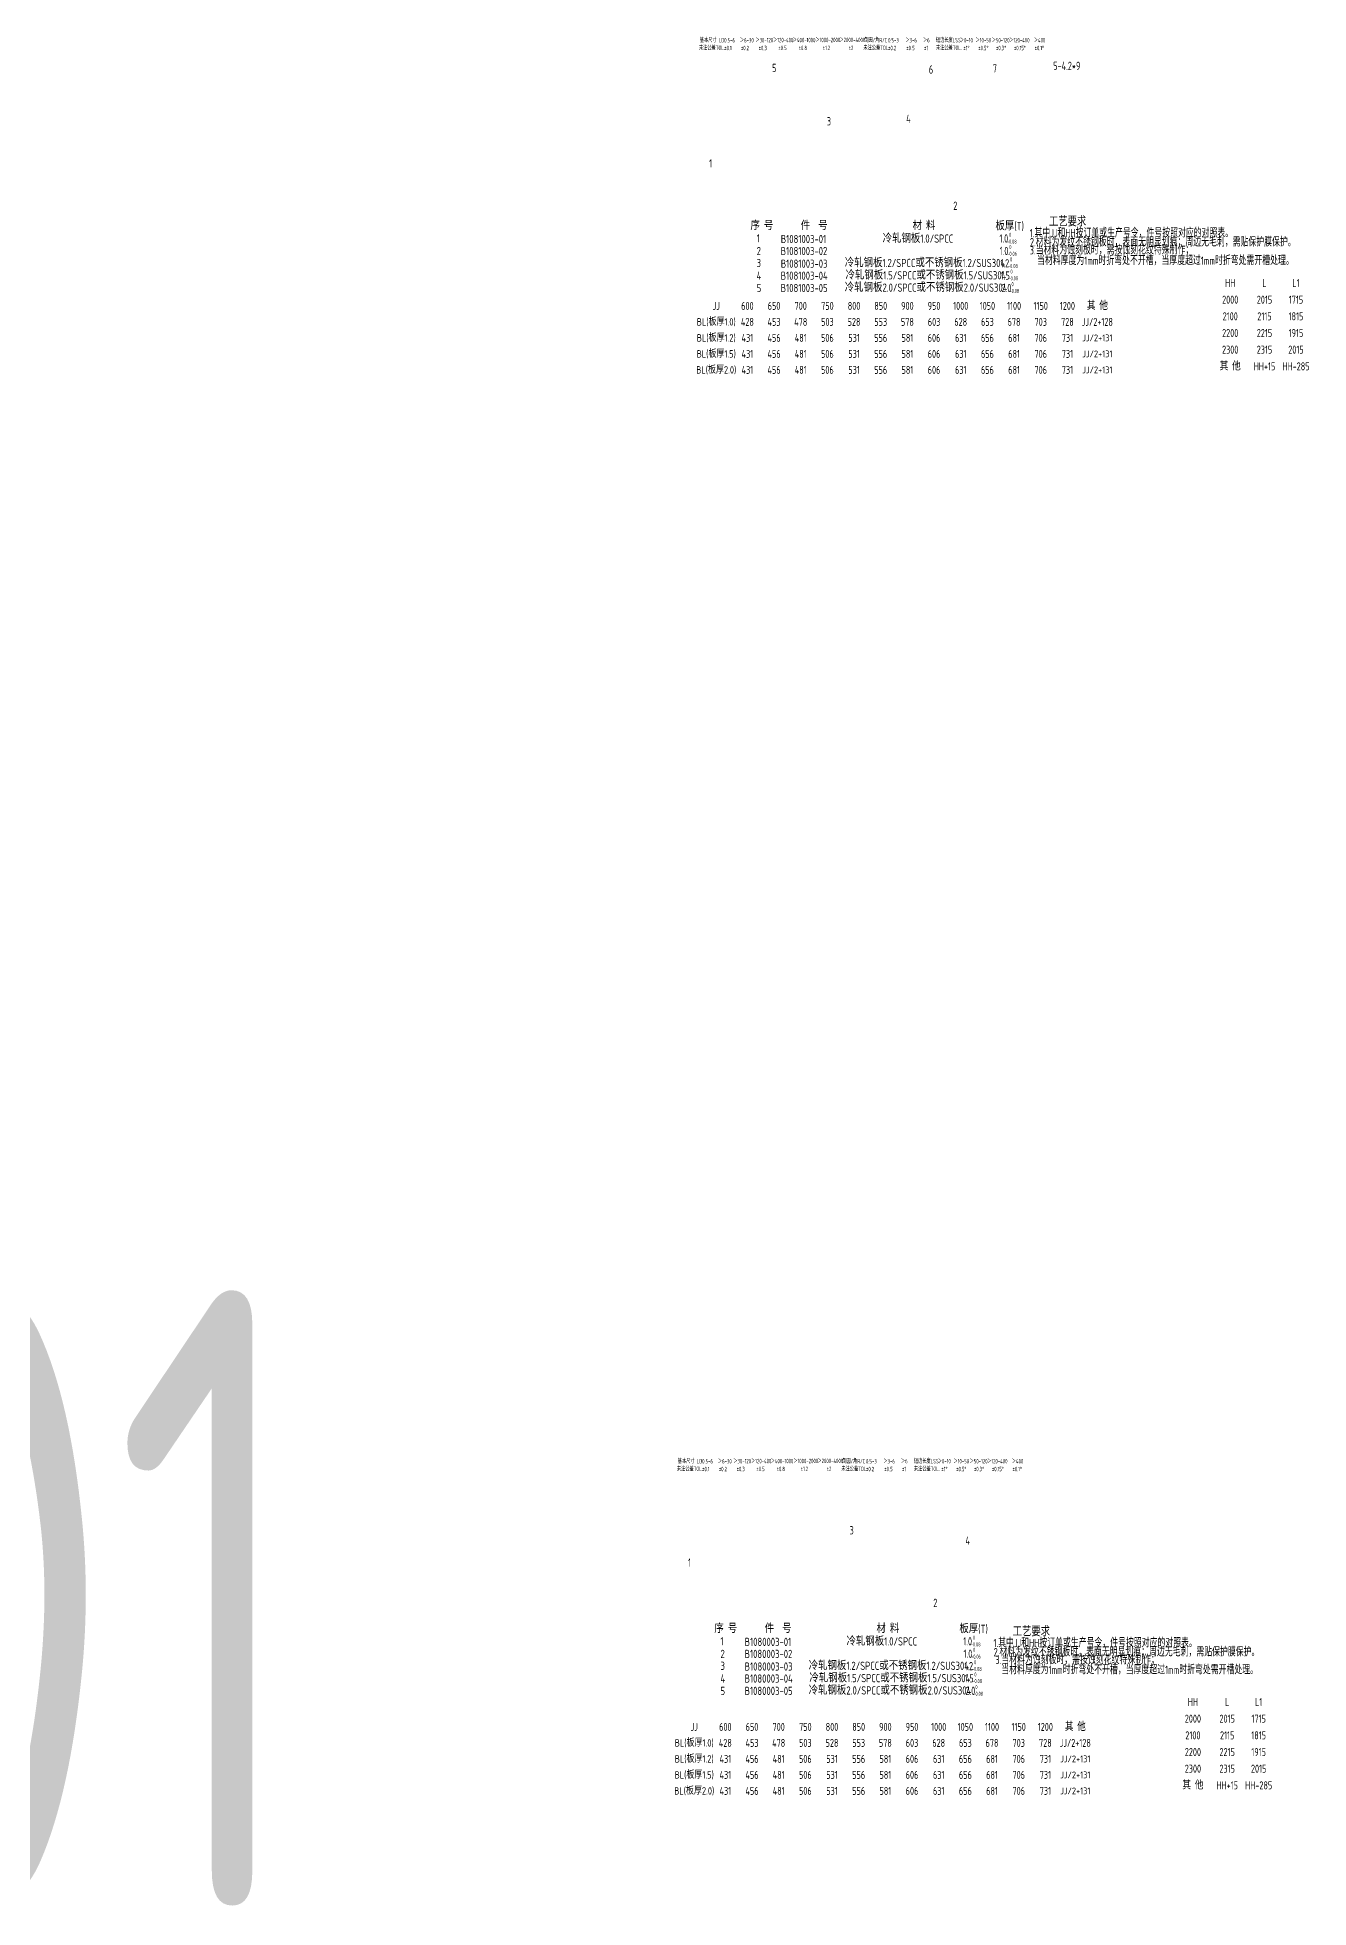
# Model space of a CAD drawing. Header units: inches. Extents: x 14216 to 120088, y -29410 to 23559.
# Drawn here: x 17551 to 19611, y -23823 to -20793 of the extents above; entities that cross this region are included whole.
import ezdxf
from ezdxf.enums import TextEntityAlignment as Align

# ---------------------------------------------------------------- set-up
doc = ezdxf.new("R2010")
doc.units = ezdxf.units.IN
doc.header["$LTSCALE"] = 0.3
doc.header["$MEASUREMENT"] = 0
for name, color, linetype in [('2', 2, 'Continuous'), ('2细实线', 2, 'Continuous'), ('6', 3, 'Continuous'), ('7', 4, 'Continuous')]:
    doc.layers.add(name, color=color, linetype=linetype)
doc.layers.add('粗实线', color=7, linetype='Continuous', lineweight=30)
doc.styles.add('HZ', font='isocp2.shx', dxfattribs={"width": 0.7, "bigfont": 'hztxt.shx'})

msp = doc.modelspace()

# ---------------------------------------------------------------- texts
at = {"layer": '2', "style": 'HZ', "width": 0.85}
for s, height, p in [('序 号', 13.3102, (18706.472, -21105.295)), ('1', 13.31, (18716.465, -21125.535)), ('B1081003-01', 13.3, (18755.658, -21126.643)), ('件  号', 13.3102, (18788.046, -21105.295)), ('冷轧钢板1.0/SPCC', 13.31017, (18920.567, -21125.967)), ('材 料', 13.3102, (18969.068, -21105.443)), ('板厚(T)', 13.3102, (19103.382, -21105.676)), ('2 ', 13.3102, (18716.498, -21146.13)), ('B1081003-02', 13.31017, (18755.542, -21146.137)), ('3', 13.31, (18716.465, -21165.465)), ('4', 13.31, (18716.498, -21186.06)), ('B1081003-04', 13.31017, (18755.542, -21186.068)), ('B1081003-03', 13.3, (18755.658, -21166.574)), ('冷轧钢板1.2/SPCC或不锈钢板1.2/SUS304', 13.31017, (18859.283, -21165.415)), ('冷轧钢板1.5/SPCC或不锈钢板1.5/SUS304', 13.31017, (18860.422, -21185.386)), ('5', 13.31, (18716.498, -21206.026)), ('B1081003-05', 13.31017, (18755.542, -21206.033)), ('冷轧钢板2.0/SPCC或不锈钢板2.0/SUS304', 13.31017, (18859.229, -21205.352)), ('序 号', 13.3102, (18647.958, -23377.647)), ('1', 13.31, (18657.951, -23397.887)), ('B1080003-01', 13.3, (18697.143, -23398.995)), ('件  号', 13.3102, (18729.532, -23377.647)), ('冷轧钢板1.0/SPCC', 13.31017, (18862.053, -23398.319)), ('材 料', 13.3102, (18910.553, -23377.795)), ('板厚(T)', 13.3102, (19044.868, -23378.028)), ('2 ', 13.3102, (18657.984, -23418.482)), ('B1080003-02', 13.31017, (18697.028, -23418.489)), ('3', 13.31, (18657.951, -23437.817)), ('4', 13.31, (18657.984, -23458.412)), ('B1080003-04', 13.31017, (18697.028, -23458.42)), ('B1080003-03', 13.3, (18697.143, -23438.926)), ('冷轧钢板1.2/SPCC或不锈钢板1.2/SUS304', 13.31017, (18800.769, -23437.767)), ('冷轧钢板1.5/SPCC或不锈钢板1.5/SUS304', 13.31017, (18801.907, -23457.738)), ('5', 13.31, (18657.984, -23478.378)), ('B1080003-05', 13.31017, (18697.028, -23478.385)), ('冷轧钢板2.0/SPCC或不锈钢板2.0/SUS304', 13.31017, (18800.715, -23477.704))]:
    msp.add_text(s, height=height, dxfattribs=at).set_placement(p)
at = {"layer": '2', "color": 6, "style": 'HZ', "width": 0.7}
for s, p in [('1.其中JJ和HH按订单或生产号令，件号按照对应的对照表。', (19158.894, -21117.189)), ('2.材料为发纹不锈钢板时，表面无明显划痕；周边无毛刺，需贴保护膜保护。', (19159.187, -21131.934)), ('1.其中JJ和HH按订单或生产号令，件号按照对应的对照表。', (19100.086, -23401.002)), ('2.材料为发纹不锈钢板时，表面无明显划痕；周边无毛刺，需贴保护膜保护。', (19100.379, -23415.747))]:
    msp.add_text(s, height=13.5, dxfattribs=at).set_placement(p)
for s, p in [('3.当材料为蚀刻板时，需按蚀刻花纹特殊制作；', (19158.904, -21148.929)), ('  当材料厚度为1mm时折弯处不开槽，当厚度超过1mm时折弯处需开槽处理。', (19158.457, -21165.88)), ('  3.当材料为蚀刻板时，需按蚀刻花纹特殊制作；', (19090.953, -23432.383)), ('  当材料厚度为1mm时折弯处不开槽，当厚度超过1mm时折弯处需开槽处理。', (19100.525, -23448.59))]:
    msp.add_text(s, height=13.5, dxfattribs=at).set_placement(p, align=Align.BOTTOM_LEFT)
at = {"layer": '2', "color": 6, "attachment_point": 5, "style": 'HZ'}
for s, insert, char_height in [('\\A1;5-4.2*9', (19218.89, -20839.474), 13.5), ('\\A1;B1080001', (16307.743, -23322.785), 1000)]:
    msp.add_mtext(s, dxfattribs=dict(at, insert=insert, char_height=char_height))
at = {"layer": '2', "attachment_point": 1, "style": 'HZ'}
for s, insert, char_height in [('1.0', (19109.822, -21112.43), 13.3102), (' 0\\P-0.08', (19121.959, -21109.903), 6.5492), ('1.0', (19110.192, -21132.602), 13.3102), (' 0\\P-0.06', (19122.484, -21129.609), 6.5492), ('1.2', (19111.471, -21152.625), 13.3102), ('1.5', (19112.086, -21172.422), 13.3102), (' 0\\P-0.08', (19123.763, -21149.632), 6.5492), (' 0\\P-0.08', (19124.378, -21169.43), 6.5492), ('2.0', (19113.27, -21192.64), 13.3102), (' 0\\P-0.08', (19126.047, -21189.841), 6.5492), ('1.0', (19051.308, -23384.782), 13.3102), (' 0\\P-0.08', (19063.445, -23382.255), 6.5492), ('1.0', (19051.678, -23404.954), 13.3102), (' 0\\P-0.06', (19063.97, -23401.961), 6.5492), ('1.2', (19052.957, -23424.977), 13.3102), ('1.5', (19053.572, -23444.774), 13.3102), (' 0\\P-0.08', (19065.249, -23421.984), 6.5492), (' 0\\P-0.08', (19065.864, -23441.782), 6.5492), ('2.0', (19054.756, -23464.992), 13.3102), (' 0\\P-0.08', (19067.533, -23462.193), 6.5492)]:
    msp.add_mtext(s, dxfattribs=dict(at, insert=insert, char_height=char_height))
at = {"layer": '2细实线', "style": 'HZ', "width": 0.8}
for s, height, p in [('HH', 12.96, (19483.622, -21191.207)), ('L', 12.96, (19539.122, -21191.207)), ('L1', 12.96, (19590.122, -21191.207)), ('JJ', 12.96, (18651.098, -21228.255)), ('600', 12.96, (18701.498, -21228.255)), ('650', 12.96, (18744.698, -21228.255)), ('700', 12.96, (18787.898, -21228.255)), ('750', 12.96, (18831.098, -21228.255)), ('800', 12.96, (18874.298, -21228.255)), ('850', 12.96, (18917.498, -21228.255)), ('900', 12.96, (18960.698, -21228.255)), ('950', 12.96, (19003.898, -21228.255)), ('1000', 12.96, (19047.098, -21228.255)), ('1050', 12.96, (19090.298, -21228.255)), ('1100', 12.96, (19133.498, -21228.255)), ('1150', 12.96, (19176.698, -21228.255)), ('1200', 12.96, (19219.898, -21228.255)), ('其 他', 12.96, (19268.454, -21228.255)), ('2000', 12.96, (19483.622, -21218.207)), ('2015', 12.96, (19539.122, -21218.207)), ('1715', 12.96, (19590.122, -21218.207)), ('BL(板厚1.0)', 12, (18651.098, -21254.175)), ('428', 12.96, (18701.498, -21254.175)), ('453', 12.96, (18744.698, -21254.175)), ('478', 12.96, (18787.898, -21254.175)), ('503', 12.96, (18831.098, -21254.175)), ('528', 12.96, (18874.298, -21254.175)), ('553', 12.96, (18917.498, -21254.175)), ('578', 12.96, (18960.698, -21254.175)), ('603', 12.96, (19003.898, -21254.175)), ('628', 12.96, (19047.098, -21254.175)), ('653', 12.96, (19090.298, -21254.175)), ('678', 12.96, (19133.498, -21254.175)), ('703', 12.96, (19176.698, -21254.175)), ('728', 12.96, (19219.898, -21254.175)), ('JJ/2+128', 12.96, (19268.454, -21254.175)), ('2200', 12.96, (19483.622, -21272.207)), ('2100', 12.96, (19483.622, -21245.207)), ('2215', 12.96, (19539.122, -21272.207)), ('2115', 12.96, (19539.122, -21245.207)), ('1815', 12.96, (19590.122, -21245.207)), ('1915', 12.96, (19590.122, -21272.207)), ('BL(板厚1.2)', 12, (18651.098, -21280.095)), ('431', 12.96, (18701.498, -21280.095)), ('456', 12.96, (18744.698, -21280.095)), ('481', 12.96, (18787.898, -21280.095)), ('506', 12.96, (18831.098, -21280.095)), ('531', 12.96, (18874.298, -21280.095)), ('556', 12.96, (18917.498, -21280.095)), ('581', 12.96, (18960.698, -21280.095)), ('606', 12.96, (19003.898, -21280.095)), ('631', 12.96, (19047.098, -21280.095)), ('656', 12.96, (19090.298, -21280.095)), ('681', 12.96, (19133.498, -21280.095)), ('706', 12.96, (19176.698, -21280.095)), ('731', 12.96, (19219.898, -21280.095)), ('JJ/2+131', 11, (19268.454, -21280.095)), ('2300', 12.96, (19483.622, -21299.207)), ('2315', 12.96, (19539.122, -21299.207)), ('2015', 12.96, (19590.122, -21299.207)), ('BL(板厚2.0)', 12, (18651.098, -21331.935)), ('BL(板厚1.5)', 12, (18651.098, -21306.015)), ('431', 12.96, (18701.498, -21306.015)), ('431', 12.96, (18701.498, -21331.935)), ('456', 12.96, (18744.698, -21306.015)), ('456', 12.96, (18744.698, -21331.935)), ('481', 12.96, (18787.898, -21306.015)), ('481', 12.96, (18787.898, -21331.935)), ('506', 12.96, (18831.098, -21306.015)), ('506', 12.96, (18831.098, -21331.935)), ('531', 12.96, (18874.298, -21306.015)), ('531', 12.96, (18874.298, -21331.935)), ('556', 12.96, (18917.498, -21306.015)), ('556', 12.96, (18917.498, -21331.935)), ('581', 12.96, (18960.698, -21306.015)), ('581', 12.96, (18960.698, -21331.935)), ('606', 12.96, (19003.898, -21306.015)), ('606', 12.96, (19003.898, -21331.935)), ('631', 12.96, (19047.098, -21306.015)), ('631', 12.96, (19047.098, -21331.935)), ('656', 12.96, (19090.298, -21306.015)), ('656', 12.96, (19090.298, -21331.935)), ('681', 12.96, (19133.498, -21306.015)), ('681', 12.96, (19133.498, -21331.935)), ('706', 12.96, (19176.698, -21306.015)), ('706', 12.96, (19176.698, -21331.935)), ('731', 12.96, (19219.898, -21306.015)), ('731', 12.96, (19219.898, -21331.935)), ('JJ/2+131', 11, (19268.454, -21306.015)), ('JJ/2+131', 11, (19268.454, -21331.935)), ('其 他', 12.96, (19483.622, -21326.207)), ('HH+15', 12.96, (19539.122, -21326.207)), ('HH-285', 12.96, (19590.122, -21326.207)), ('HH', 12.96, (19423.184, -23489.759)), ('L', 12.96, (19478.684, -23489.759)), ('L1', 12.96, (19529.684, -23489.759)), ('JJ', 12.96, (18615.39, -23530.042)), ('600', 12.96, (18665.79, -23530.042)), ('650', 12.96, (18708.99, -23530.042)), ('700', 12.96, (18752.19, -23530.042)), ('750', 12.96, (18795.39, -23530.042)), ('800', 12.96, (18838.59, -23530.042)), ('850', 12.96, (18881.79, -23530.042)), ('900', 12.96, (18924.99, -23530.042)), ('950', 12.96, (18968.19, -23530.042)), ('1000', 12.96, (19011.39, -23530.042)), ('1050', 12.96, (19054.59, -23530.042)), ('1100', 12.96, (19097.79, -23530.042)), ('1150', 12.96, (19140.99, -23530.042)), ('1200', 12.96, (19184.19, -23530.042)), ('其 他', 12.96, (19232.746, -23530.042)), ('2000', 12.96, (19423.184, -23516.759)), ('2100', 12.96, (19423.184, -23543.759)), ('2015', 12.96, (19478.684, -23516.759)), ('2115', 12.96, (19478.684, -23543.759)), ('1815', 12.96, (19529.684, -23543.759)), ('1715', 12.96, (19529.684, -23516.759)), ('BL(板厚1.0)', 12, (18615.39, -23555.962)), ('428', 12.96, (18665.79, -23555.962)), ('453', 12.96, (18708.99, -23555.962)), ('478', 12.96, (18752.19, -23555.962)), ('503', 12.96, (18795.39, -23555.962)), ('528', 12.96, (18838.59, -23555.962)), ('553', 12.96, (18881.79, -23555.962)), ('578', 12.96, (18924.99, -23555.962)), ('603', 12.96, (18968.19, -23555.962)), ('628', 12.96, (19011.39, -23555.962)), ('653', 12.96, (19054.59, -23555.962)), ('678', 12.96, (19097.79, -23555.962)), ('703', 12.96, (19140.99, -23555.962)), ('728', 12.96, (19184.19, -23555.962)), ('JJ/2+128', 12.96, (19232.746, -23555.962)), ('2200', 12.96, (19423.184, -23570.759)), ('2215', 12.96, (19478.684, -23570.759)), ('1915', 12.96, (19529.684, -23570.759)), ('BL(板厚1.2)', 12, (18615.39, -23581.882)), ('431', 12.96, (18665.79, -23581.882)), ('456', 12.96, (18708.99, -23581.882)), ('481', 12.96, (18752.19, -23581.882)), ('506', 12.96, (18795.39, -23581.882)), ('531', 12.96, (18838.59, -23581.882)), ('556', 12.96, (18881.79, -23581.882)), ('581', 12.96, (18924.99, -23581.882)), ('606', 12.96, (18968.19, -23581.882)), ('631', 12.96, (19011.39, -23581.882)), ('656', 12.96, (19054.59, -23581.882)), ('681', 12.96, (19097.79, -23581.882)), ('706', 12.96, (19140.99, -23581.882)), ('731', 12.96, (19184.19, -23581.882)), ('JJ/2+131', 11, (19232.746, -23581.882)), ('2300', 12.96, (19423.184, -23597.759)), ('2315', 12.96, (19478.684, -23597.759)), ('2015', 12.96, (19529.684, -23597.759)), ('BL(板厚2.0)', 12, (18615.39, -23633.722)), ('BL(板厚1.5)', 12, (18615.39, -23607.802)), ('431', 12.96, (18665.79, -23607.802)), ('431', 12.96, (18665.79, -23633.722)), ('456', 12.96, (18708.99, -23607.802)), ('456', 12.96, (18708.99, -23633.722)), ('481', 12.96, (18752.19, -23607.802)), ('481', 12.96, (18752.19, -23633.722)), ('506', 12.96, (18795.39, -23607.802)), ('506', 12.96, (18795.39, -23633.722)), ('531', 12.96, (18838.59, -23607.802)), ('531', 12.96, (18838.59, -23633.722)), ('556', 12.96, (18881.79, -23607.802)), ('556', 12.96, (18881.79, -23633.722)), ('581', 12.96, (18924.99, -23607.802)), ('581', 12.96, (18924.99, -23633.722)), ('606', 12.96, (18968.19, -23607.802)), ('606', 12.96, (18968.19, -23633.722)), ('631', 12.96, (19011.39, -23607.802)), ('631', 12.96, (19011.39, -23633.722)), ('656', 12.96, (19054.59, -23607.802)), ('656', 12.96, (19054.59, -23633.722)), ('681', 12.96, (19097.79, -23607.802)), ('681', 12.96, (19097.79, -23633.722)), ('706', 12.96, (19140.99, -23607.802)), ('706', 12.96, (19140.99, -23633.722)), ('731', 12.96, (19184.19, -23607.802)), ('731', 12.96, (19184.19, -23633.722)), ('JJ/2+131', 11, (19232.746, -23607.802)), ('JJ/2+131', 11, (19232.746, -23633.722)), ('其 他', 12.96, (19423.184, -23624.759)), ('HH+15', 12.96, (19478.684, -23624.759)), ('HH-285', 12.96, (19529.684, -23624.759))]:
    msp.add_text(s, height=height, dxfattribs=at).set_placement(p, align=Align.MIDDLE_CENTER)
at = {"layer": '6', "color": 2, "style": 'HZ', "width": 0.7}
for s, p in [('未注公差TOL.', (18622.988, -20813.848)), ('基本尺寸 LD.', (18624.406, -20801.392)), ('0.5-6', (18663.957, -20801.565)), ('%%P0.1', (18663.957, -20814.165)), ('＞6-30', (18689.414, -20801.565)), ('%%P0.2', (18690.957, -20814.165)), ('＞30-120', (18714.41, -20801.344)), ('%%P0.3', (18719.757, -20814.165)), ('＞120-400', (18743.149, -20801.251)), ('%%P0.5', (18751.699, -20814.072)), ('＞400-1000', (18774.947, -20801.251)), ('%%P0.8', (18784.581, -20814.072)), ('＞1000-2000', (18811.644, -20801.161)), ('%%P1.2', (18823.471, -20813.982)), ('＞2000-4000', (18850.717, -20801.07)), ('%%P2', (18865.507, -20813.891)), ('未注公差TOL.', (18889.362, -20813.848)), ('倒圆/角R/C', (18890.78, -20801.392)), ('0.5-3', (18929.431, -20801.565)), ('%%P0.2', (18929.431, -20814.165)), ('＞3-6', (18957.384, -20801.565)), ('%%P0.5', (18959.072, -20814.165)), ('＞6', (18985.906, -20801.344)), ('%%P1', (18987.643, -20814.165)), ('未注公差TOL.', (19006.911, -20813.848)), ('短边长度LSS.', (19006.898, -20801.392)), ('＞0-10', (19045.686, -20801.565)), ('%%P1%%D', (19051.457, -20814.165)), ('＞10-50', (19071.162, -20801.565)), ('%%P0.5%%D', (19075.428, -20814.165)), ('＞50-120', (19097.203, -20801.565)), ('%%P0.3%%D', (19104.173, -20814.165)), ('＞120-400', (19125.609, -20801.565)), ('%%P0.15%%D', (19133.202, -20814.165)), ('＞400', (19165.481, -20801.565)), ('%%P0.1%%D', (19166.656, -20814.165)), ('未注公差TOL.', (18587.28, -23115.635)), ('基本尺寸 LD.', (18588.698, -23103.18)), ('0.5-6', (18628.249, -23103.353)), ('%%P0.1', (18628.249, -23115.953)), ('＞6-30', (18653.707, -23103.353)), ('%%P0.2', (18655.249, -23115.953)), ('＞30-120', (18678.703, -23103.132)), ('%%P0.3', (18684.049, -23115.953)), ('＞120-400', (18707.441, -23103.039)), ('%%P0.5', (18715.992, -23115.86)), ('＞400-1000', (18739.24, -23103.039)), ('%%P0.8', (18748.873, -23115.86)), ('＞1000-2000', (18775.936, -23102.948)), ('%%P1.2', (18787.763, -23115.769)), ('＞2000-4000', (18815.01, -23102.858)), ('%%P2', (18829.799, -23115.679)), ('未注公差TOL.', (18853.654, -23115.635)), ('倒圆/角R/C', (18855.072, -23103.18)), ('0.5-3', (18893.723, -23103.353)), ('%%P0.2', (18893.723, -23115.953)), ('＞3-6', (18921.676, -23103.353)), ('%%P0.5', (18923.365, -23115.953)), ('＞6', (18950.198, -23103.132)), ('%%P1', (18951.935, -23115.953)), ('未注公差TOL.', (18971.203, -23115.635)), ('短边长度LSS.', (18971.19, -23103.18)), ('＞0-10', (19009.978, -23103.353)), ('%%P1%%D', (19015.749, -23115.953)), ('＞10-50', (19035.454, -23103.353)), ('%%P0.5%%D', (19039.72, -23115.953)), ('＞50-120', (19061.496, -23103.353)), ('%%P0.3%%D', (19068.465, -23115.953)), ('＞120-400', (19089.901, -23103.353)), ('%%P0.15%%D', (19097.495, -23115.953)), ('＞400', (19129.773, -23103.353)), ('%%P0.1%%D', (19130.948, -23115.953))]:
    msp.add_text(s, height=7.2, dxfattribs=at).set_placement(p)
at = {"layer": '7', "style": 'HZ', "width": 0.7}
for s, p in [('5', (18741.502, -20849.619)), ('6', (18995.47, -20852.129)), ('7', (19099.006, -20850.362)), ('3', (18830.22, -20935.923)), ('4', (18958.715, -20931.819)), ('1', (18639.534, -21004.237)), ('2', (19035.04, -21072.877)), ('3', (18867.041, -23218.368)), ('4', (19054.772, -23235.108)), ('1', (18605.33, -23270.788)), ('2', (19002.66, -23335.94))]:
    msp.add_text(s, height=13.5, dxfattribs=at).set_placement(p)
at = {"layer": '粗实线', "color": 3, "linetype": 'Continuous', "lineweight": -3, "style": 'HZ', "width": 0.7}
for p in [(19190.028, -21099.595), (19131.22, -23383.408)]:
    msp.add_text('工艺要求', height=16, dxfattribs=at).set_placement(p)

doc.saveas('drawing.dxf')
